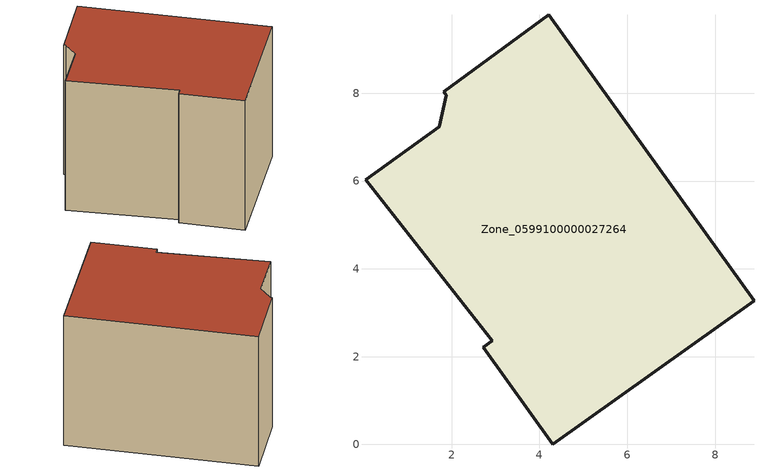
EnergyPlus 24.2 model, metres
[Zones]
Zone_0599100000027264
 floor ground (C_G): 0.04,6.03 1.72,7.23 1.88,7.96 1.81,8.04 4.21,9.79 8.89,3.27 4.3,0 2.71,2.22 2.92,2.36 z0
 wall outside (C_F): 1.88,7.96 1.72,7.23 0.04,6.03 2.92,2.36 2.71,2.22 4.3,0 8.89,3.27 4.21,9.79 1.81,8.04 1.88,7.96 z0:6.19
 roof outside (C_R): 1.72,7.23 0.04,6.03 2.92,2.36 2.71,2.22 4.3,0 8.89,3.27 4.21,9.79 1.81,8.04 1.88,7.96 z6.19
[BUILDING]
Pand.0599100000027264: North Axis=0; Terrain=City; Loads Convergence Tolerance Value=0.04; Temperature Convergence Tolerance Value=0.4; Solar Distribution=FullExterior; Maximum Number of Warmup Days=25; Minimum Number of Warmup Days=1
[Site:Location]
Rotterdam.The.Hague.AP_ZH_NLD Design_Conditions: Latitude=51.96; Longitude=4.45; Time Zone=1; Elevation=-4.5
[SITE:GROUNDTEMPERATURE:BUILDINGSURFACE]
18, 18, 18, 18, 18, 18, 18, 18, 18, 18, 18, 18
[MATERIAL] Thermal Absorptance=0.9; Solar Absorptance=0.7; Visible Absorptance=0.7
Name | Roughness | Thickness | Conductivity | Density | Specific Heat
G.TC.1946 | MediumSmooth | 0.15 | 1 | 540 | 1210
F.TC.1946 | Rough | 0.3 | 0.857143 | 1920 | 840
R.TC.1946 | MediumRough | 0.2 | 0.909091 | 1500 | 1000
[CONSTRUCTION]
C_G: G.TC.1946
C_F: F.TC.1946
C_R: R.TC.1946
[ZONE]
Zone_0599100000027264: Type=1; Multiplier=1; Ceiling Height=Autocalculate; Volume=Autocalculate; Floor Area=autocalculate; Part of Total Floor Area=Yes
[ZONEINFILTRATION:DESIGNFLOWRATE]
Infil_Zone_0599100000027264: Zone or ZoneList or Space or SpaceList=Zone_0599100000027264; Schedule=AlwaysOn; Design Flow Rate Calculation Method=Flow/Area; Flow Rate per Floor Area=0.003; Constant Term Coefficient=1; Temperature Term Coefficient=0; Velocity Term Coefficient=0; Velocity Squared Term Coefficient=0
[HVACTEMPLATE:ZONE:IDEALLOADSAIRSYSTEM]
Zone_0599100000027264: Maximum Heating Supply Air Temperature=50; Minimum Cooling Supply Air Temperature=13; Maximum Heating Supply Air Humidity Ratio=0.0156; Minimum Cooling Supply Air Humidity Ratio=0.0077; Heating Limit=NoLimit; Cooling Limit=NoLimit; Dehumidification Control Type=ConstantSensibleHeatRatio; Cooling Sensible Heat Ratio=0.7; Dehumidification Setpoint=60; Humidification Control Type=None; Humidification Setpoint=30; Outdoor Air Method=None; Outdoor Air Flow Rate per Person=0.00944; Outdoor Air Flow Rate per Zone Floor Area=0; Outdoor Air Flow Rate per Zone=0; Demand Controlled Ventilation Type=None; Outdoor Air Economizer Type=NoEconomizer; Heat Recovery Type=None; Sensible Heat Recovery Effectiveness=0.7; Latent Heat Recovery Effectiveness=0.65
[ZONECONTROL:THERMOSTAT]
ThermostatControl_Zone_0599100000027264: Zone or ZoneList=Zone_0599100000027264; Control Type Schedule=DualSetpointControlType; Control 1=Thermostat_Zone_0599100000027264; Temperature Difference Between Cutout And Setpoint=0
[THERMOSTATSETPOINT:DUALSETPOINT]
Thermostat_Zone_0599100000027264: Heating Setpoint Temperature Schedule=HeatingSetpoint_Zone_0599100000027264; Cooling Setpoint Temperature Schedule=CoolingSetpoint_Zone_0599100000027264
[SCHEDULE:COMPACT]
HeatingSetpoint_Zone_0599100000027264: Through: 12/31, For: AllDays, Until: 24:00, 21
CoolingSetpoint_Zone_0599100000027264: Through: 12/31, For: AllDays, Until: 24:00, 24
DualSetpointControlType: Through: 12/31, For: AllDays, Until: 24:00, 4
AlwaysOn: Through: 12/31, For: AllDays, Until: 24:00, 1
